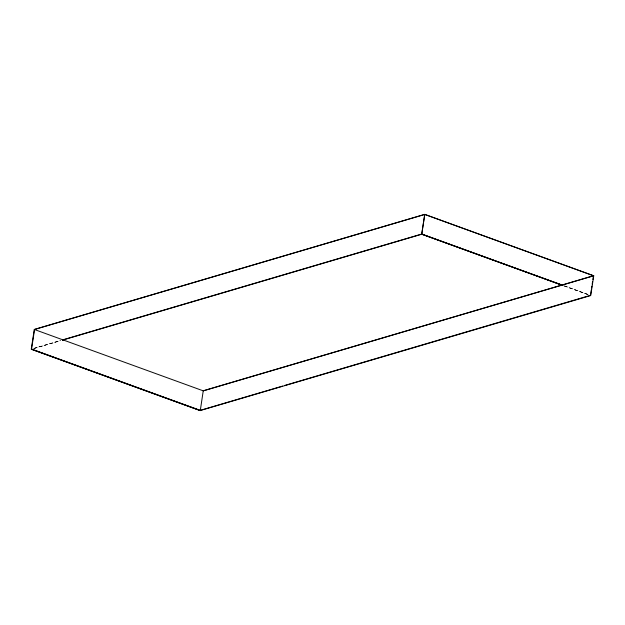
<?xml version="1.0" encoding="UTF-8"?>
<svg xmlns="http://www.w3.org/2000/svg" width="625" height="625" viewBox="0 0 625 625"><rect width="100%" height="100%" fill="white"/><g stroke="black" fill="none" stroke-linecap="round" stroke-linejoin="round"><path stroke-width="0.47" stroke-dasharray="3.12 2.34" d="M33.445 348.5L60.578 340.5M34.062 348.398L60.273 340.664M34.344 348.422L60.547 340.695M564.797 286L588.633 294.664M564.227 285.922L587.984 294.555M563.852 285.867L587.68 294.523"/><path stroke-width="0.94" d="M593.461 275.75L424.773 214.453L34.562 329.477L31.539 349.25L200.227 410.547L590.727 295.555L593.75 275.773L424.727 214.359L34.273 329.445L31.25 349.227L200.273 410.641L203.25 390.773L593.461 275.75L592.883 279.516M424.727 214.359L421.703 234.133L562.398 285.258M62.422 340.148L421.75 234.227L424.773 214.453M590.438 295.523L591.297 289.875M591.586 287.992L591.875 286.109M592.164 284.227L592.594 281.398M62.453 339.945L421.781 234.031L562.961 285.336M593.75 275.773L203.297 390.867L34.273 329.445M201.188 410.07L282.602 386.078M284.469 385.523L590.461 295.328M421.75 234.227L562.016 285.195M31.57 349.055L200.25 410.352"/></g></svg>
